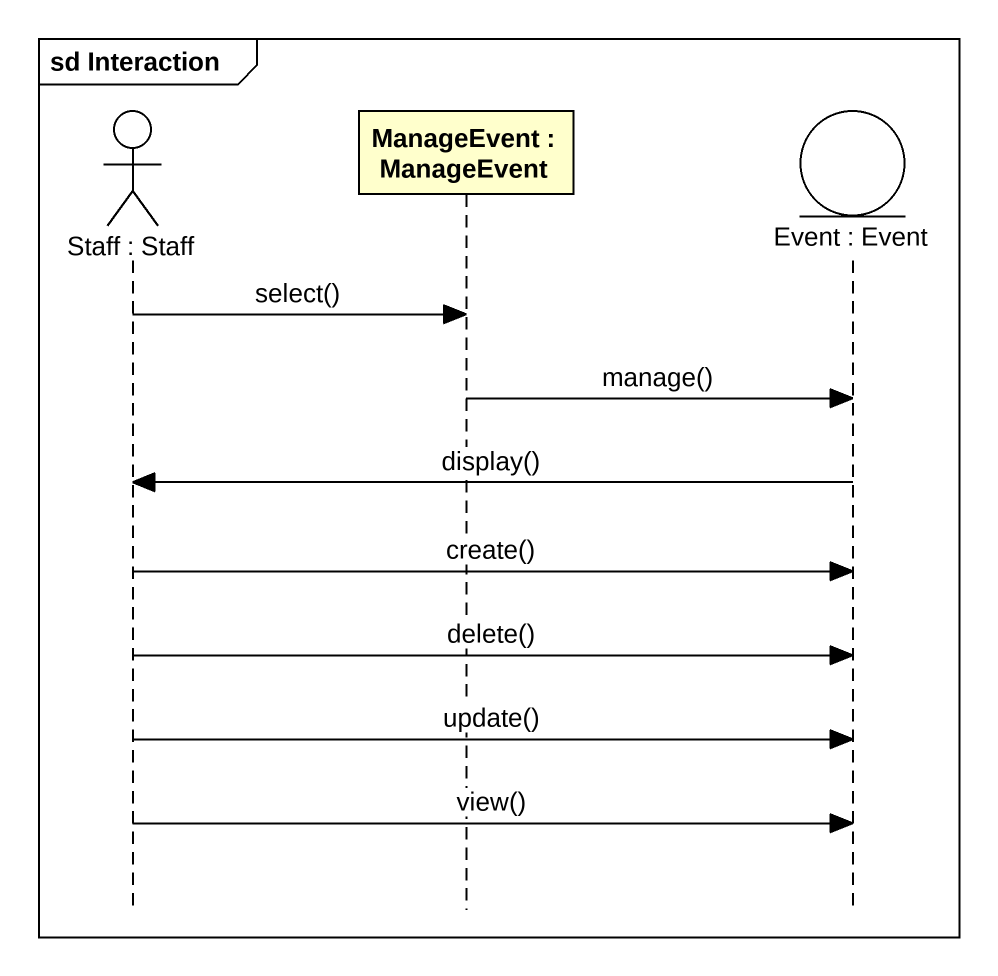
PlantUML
@startuml
mainframe sd Interaction
hide footbox
actor "Staff : Staff" as Staff
participant "ManageEvent : ManageEvent" as ManageEvent
entity "Event : Event" as Event

Staff -> ManageEvent : select()
ManageEvent -> Event : manage()
Event -> Staff : display()
Staff -> Event : create()
Staff -> Event : delete()
Staff -> Event : update()
Staff -> Event : view()
@enduml
